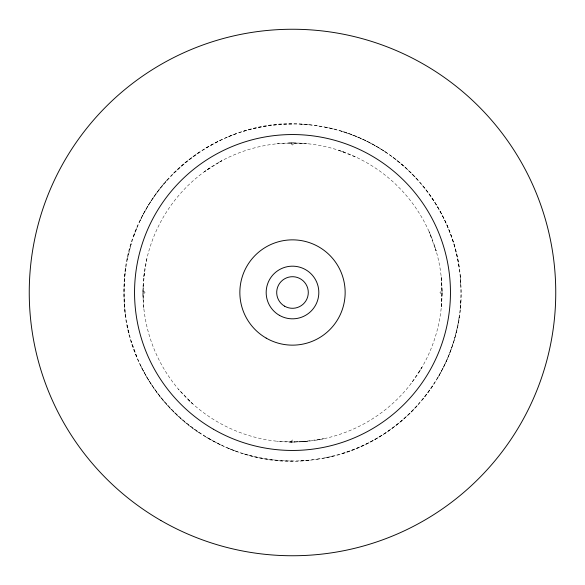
<?xml version="1.0" encoding="UTF-8"?>
<svg xmlns="http://www.w3.org/2000/svg" width="585" height="585" viewBox="0 0 585 585"><rect width="100%" height="100%" fill="white"/><g stroke="black" fill="none" stroke-linecap="round" stroke-linejoin="round"><path stroke-width="0.44" stroke-dasharray="2.92 2.19" d="M142.981 291.454L142.981 293.546M442.026 293.414L442.019 291.454M143.135 285.495L143.135 299.505M441.368 306.503L442.026 292.5L441.368 278.497M142.981 291.191L144.451 271.535M442.019 293.677L441.207 308.127M317.224 459.159C400.637 448.636 466.691 368.067 460.775 284.23C458.369 206.059 394.67 135.837 317.114 125.826M460.168 309.012L460.775 300.77M317.224 125.841C218.461 108.839 121.731 192.355 124.02 292.5C121.775 392.535 218.388 476.131 317.114 459.174M125.841 267.776C123.442 284.149 123.464 300.851 125.841 317.224M143.793 276.873L147.062 257.766M459.159 317.224C455.891 339.037 448.315 360.177 437.01 379.117M127.259 259.63L131.274 243.594M133.87 235.74L136.846 228.026M140.195 220.465C147.31 205.525 156.583 191.639 167.661 179.354M418.977 372.265L421.99 367.263L410.948 383.76M432.586 386.1L422.736 399.379M417.339 405.646C396.959 428.118 370.437 444.914 341.406 453.726M143.793 308.127L142.989 294.591L145.08 292.5L142.989 290.409M303.008 143.347L294.591 142.989L292.5 145.08L290.409 142.989L276.873 143.793M441.207 276.873L442.011 290.409L439.92 292.5L442.011 294.591M173.365 173.365L185.62 162.264L198.9 152.414M209.796 167.932L204.611 171.529L221.817 160.736L217.737 163.01A149.526 149.526 0 0 0 217.737 421.99A149.526 149.526 0 0 0 442.026 292.5A149.526 149.526 0 0 0 217.737 163.01M205.883 147.99L220.764 140.056M228.026 136.846L235.74 133.87M243.594 131.274C259.44 126.514 275.952 124.057 292.5 124.02M325.37 457.741L333.435 455.934M316.931 440.015L323.585 438.757L303.008 441.653L293.546 442.019M303.008 441.653L308.127 441.207L291.718 442.026M300.77 460.775L309.012 460.168M290.672 142.989L293.282 142.974M288.997 143.018L308.127 143.793M290.928 142.981L291.454 142.981M291.718 142.974L292.5 142.974M293.282 442.026L276.873 441.207M293.546 142.981L294.591 142.989M291.454 442.019L290.928 442.019M288.997 441.982L292.5 442.026M290.672 442.011L292.5 439.92L294.591 442.011M292.5 460.98C275.952 460.943 259.44 458.486 243.594 453.726M300.77 124.225L309.012 124.832M325.37 127.259L333.435 129.066M341.406 131.274C357.23 136.108 372.323 143.259 386.1 152.414M344.009 152.122L338.708 150.294L356.923 157.562M228.026 448.154L235.74 451.13M220.764 444.944L205.883 437.01M198.9 432.586C173.672 415.73 153.168 391.957 140.195 364.535M392.864 157.175L405.237 167.295L417.339 179.354M188.019 399.46L192.45 403.621L178.462 389.208M422.736 185.62C441.982 209.072 454.699 237.773 459.159 267.776M431.628 237.715L429.097 231.682L436.147 250.987L434.706 246.292M136.846 356.974L131.208 341.194M127.259 325.37L129.066 333.435M460.168 275.988L460.775 284.23M442.011 290.409L442.019 291.191M142.989 294.591L142.981 293.809M208.26 438.406A168.48 168.48 0 0 0 460.98 292.5A168.48 168.48 0 0 0 208.26 146.594A168.48 168.48 0 0 0 208.26 438.406"/><path stroke-width="0.88" d="M266.175 338.093A52.65 52.65 0 0 0 345.15 292.5A52.65 52.65 0 0 0 266.175 246.907A52.65 52.65 0 0 0 266.175 338.093M213.525 429.288A157.95 157.95 0 0 0 450.45 292.5A157.95 157.95 0 0 0 213.525 155.712A157.95 157.95 0 0 0 213.525 429.288M160.875 520.482A263.25 263.25 0 0 0 555.75 292.5A263.25 263.25 0 0 0 160.875 64.518A263.25 263.25 0 0 0 160.875 520.482M284.602 306.182A15.795 15.795 0 0 0 308.295 292.5A15.795 15.795 0 0 0 284.602 278.818A15.795 15.795 0 0 0 284.602 306.182M279.337 315.3A26.325 26.325 0 0 0 318.825 292.5A26.325 26.325 0 0 0 279.337 269.7A26.325 26.325 0 0 0 279.337 315.3"/></g></svg>
